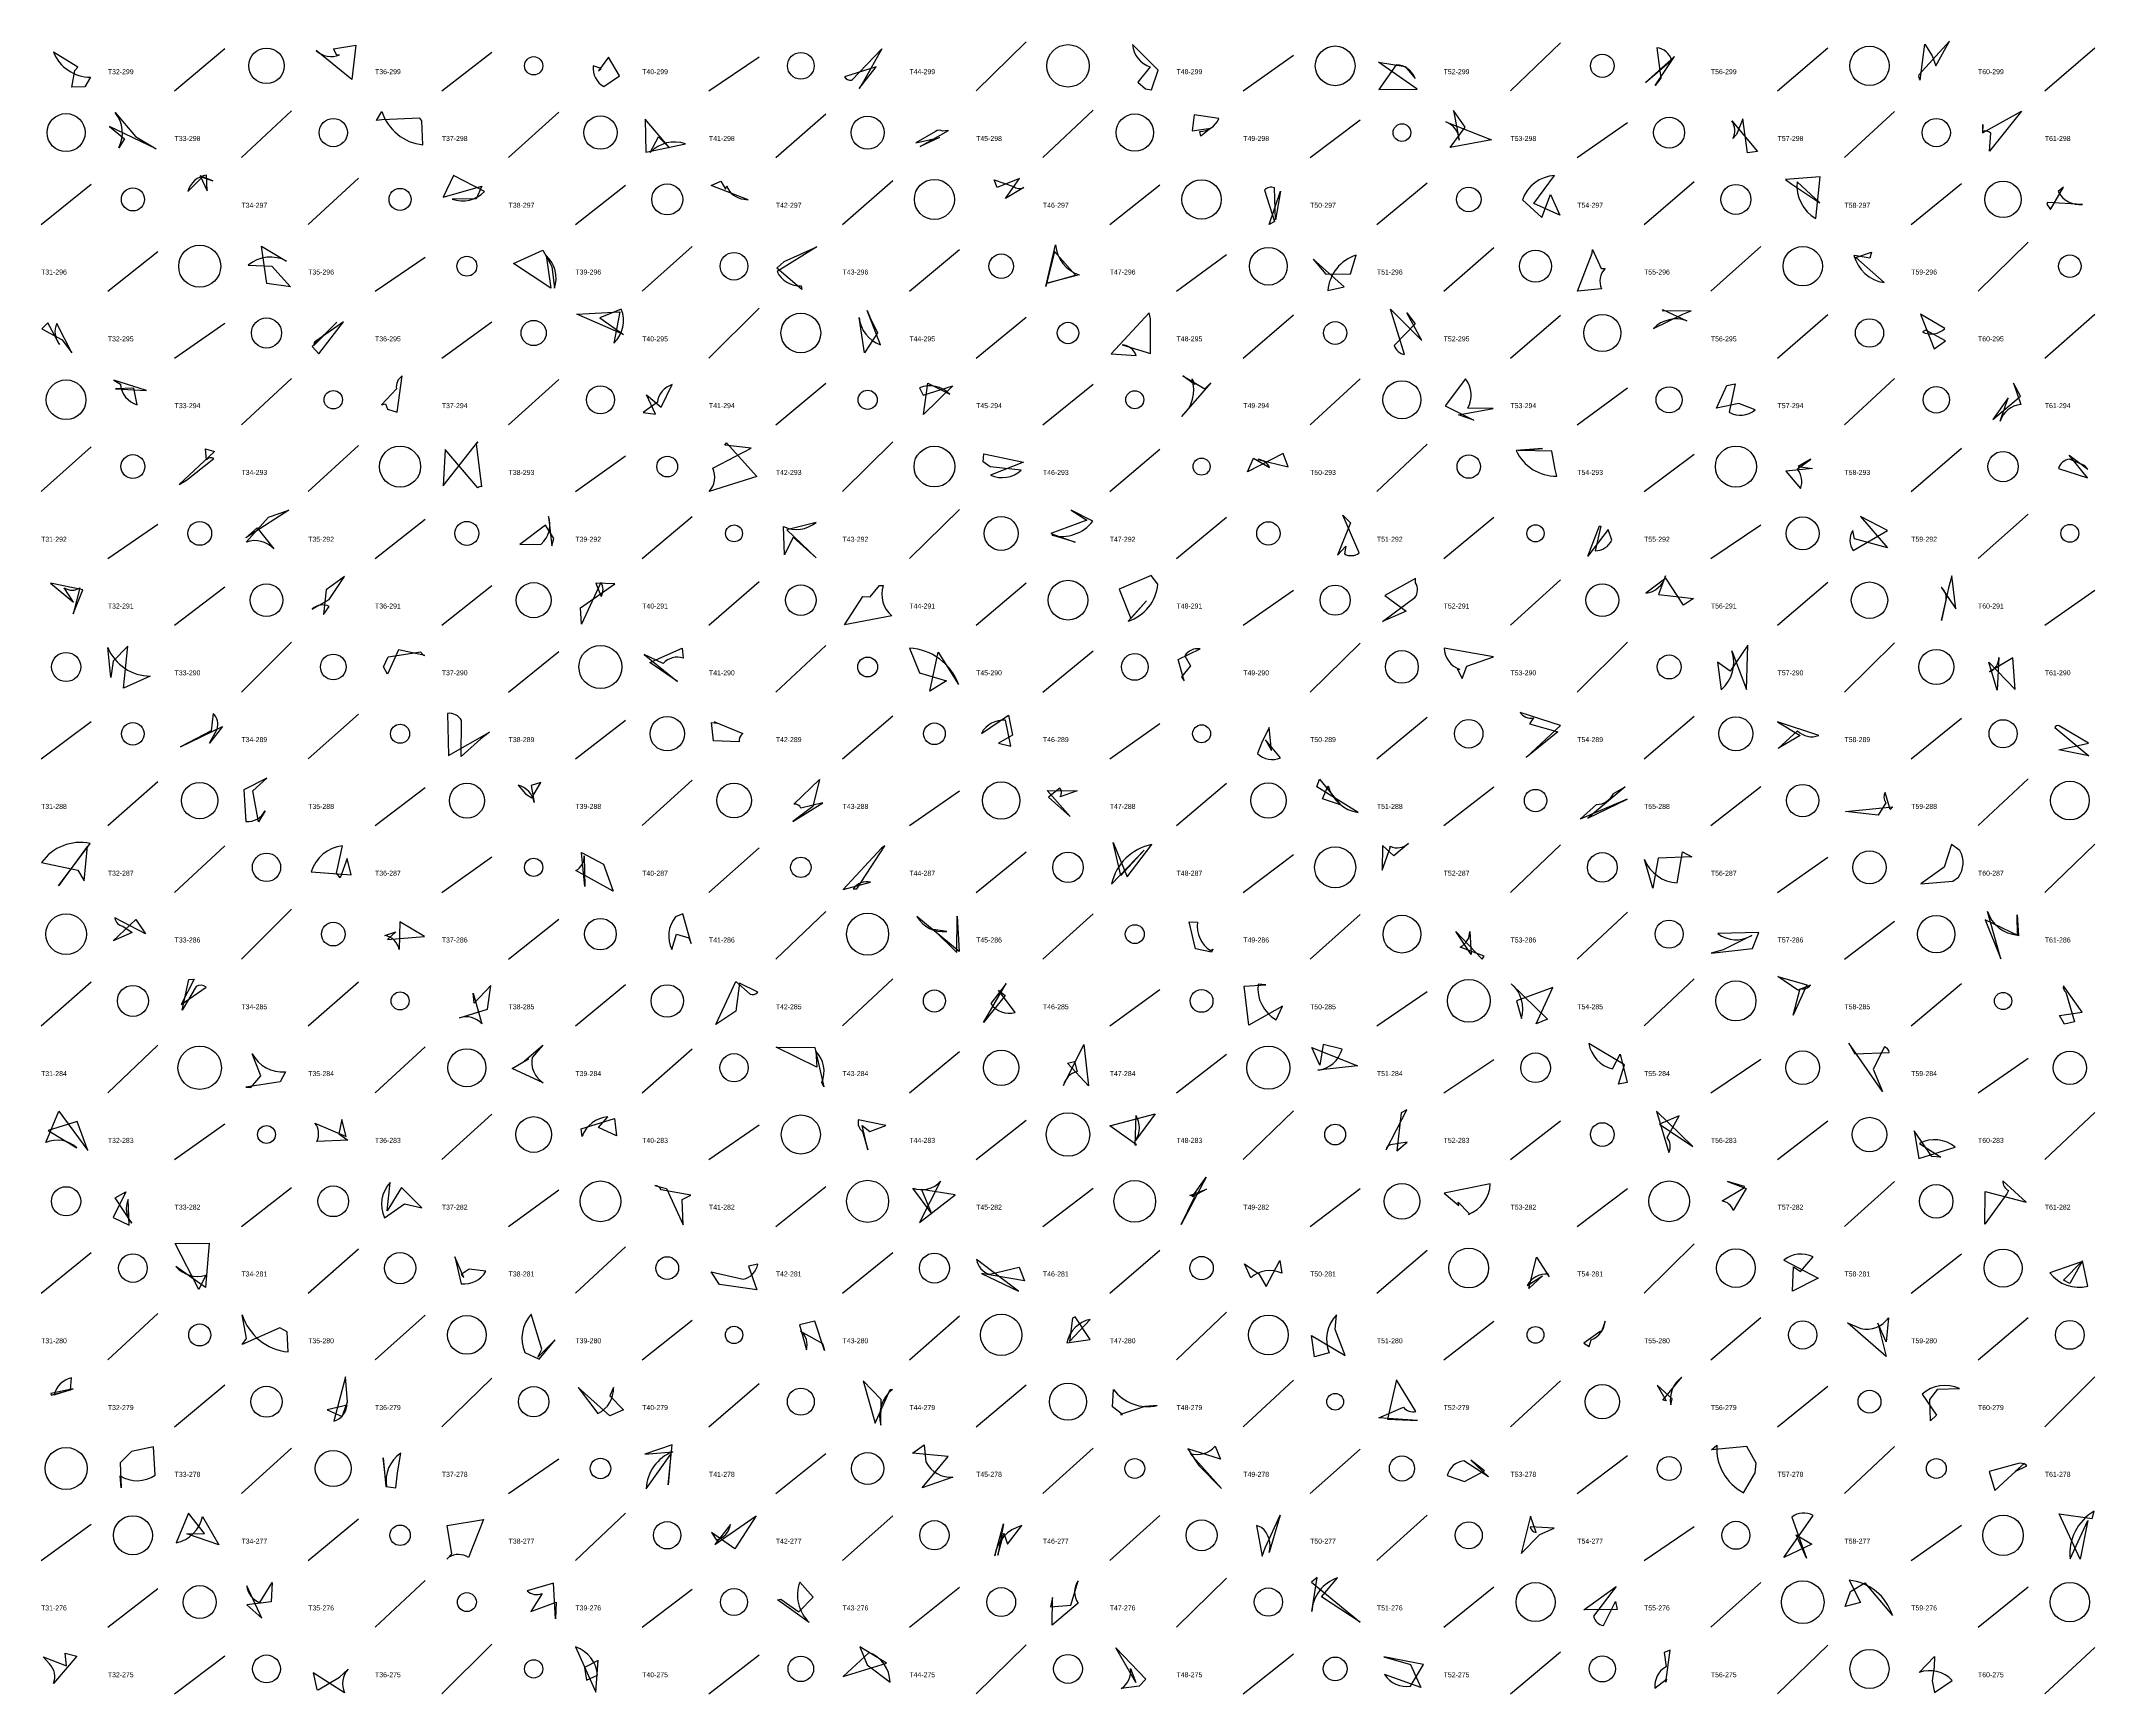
# Model space of a CAD drawing. Header units: millimetres. Extents: x -1 to 9990, y 0 to 15990.
# Drawn here: x 1240 to 2470, y 11000 to 11990 of the extents above; entities that cross this region are included whole.
import ezdxf

# ---------------------------------------------------------------- set-up
doc = ezdxf.new("R2010")
doc.units = ezdxf.units.MM
doc.layers.add('TEXT', color=3, linetype='Continuous')
doc.layers.add('WALL', color=1, linetype='Continuous')

msp = doc.modelspace()

# ---------------------------------------------------------------- linework, layer by layer
for points in [[(1260.3, 11972.2), (1262, 11974.1), (1247.4, 11983.1, 0.3), (1269.6, 11968.2), (1266.3, 11962.4), (1258.5, 11962.2)], [(1428.5, 11987.4), (1426.1, 11966.8), (1404.8, 11984.1, 0.3), (1418.8, 11981.5), (1417.2, 11981.4), (1415.2, 11985.2)], [(1729.9, 11961.5), (1740.2, 11974.4), (1721.1, 11968.4, 0.3), (1725.5, 11966.4), (1743.6, 11985.1), (1732.5, 11965.6)], [(1905.1, 11960.6), (1908.9, 11972.3), (1893.6, 11987.7, 0.3), (1904.3, 11974.4), (1896.9, 11965.2), (1901.5, 11961.3)], [(2218.3, 11980.5), (2200.8, 11965.1), (2216.5, 11978.3, 0.3), (2207.6, 11985.8), (2210.1, 11967.7), (2206.6, 11963.3)], [(2374.7, 11975), (2382.9, 11989.8), (2364.5, 11969.7, 0.3), (2365.4, 11966.5), (2368.1, 11987.9), (2372.6, 11980.9)], [(1573.9, 11972), (1575.5, 11973.3), (1570.7, 11974.9, 0.3), (1577, 11962.6), (1586.4, 11969.1), (1579.9, 11980.1)], [(2041, 11977.1), (2056.9, 11974.6), (2063, 11967.4, 0.3), (2051.6, 11975.6), (2041.2, 11960.8), (2064.1, 11961.1)], [(1280.9, 11938.6), (1289.9, 11931.3), (1286.5, 11925.9, 0.3), (1284.4, 11947), (1296.5, 11932.6), (1309, 11925.2)], [(1444.1, 11942.6), (1440.8, 11942.3), (1444.1, 11947.7, 0.3), (1468.7, 11927.7), (1468, 11942.1), (1466.8, 11943.7)], [(1940.6, 11937.7), (1934.5, 11932.9), (1933.9, 11935.7, 0.3), (1945.3, 11943.4), (1930.5, 11945.7), (1929.3, 11936)], [(2092.8, 11938.2), (2085.9, 11948.2), (2089.3, 11930.4, 0.3), (2081.3, 11941.5), (2108.6, 11930.6), (2083.8, 11926.1)], [(2259.1, 11943.3), (2255.3, 11933.9), (2253.1, 11931.5, 0.3), (2252.5, 11942), (2268, 11923.6), (2262, 11922.8)], [(2426.1, 11947.8), (2406.9, 11923.9), (2407.6, 11934.6, 0.3), (2402.8, 11935.7), (2402.9, 11939.8), (2402.7, 11934.8)], [(1601.7, 11943.1), (1602.2, 11923.3), (1625.9, 11928.2, 0.3), (1604.8, 11923.1), (1609.8, 11932.5), (1616.4, 11925.9)], [(1766.4, 11926.6), (1783.5, 11936.2), (1779.9, 11935.8, 0.3), (1775.7, 11935.7), (1763.9, 11928.9), (1778, 11932)], [(1335.2, 11909.2), (1339.4, 11900.2), (1339, 11909.5, 0.3), (1327.9, 11899.7), (1336.4, 11908.4), (1342.8, 11906.1)], [(1504, 11903), (1500.5, 11895.3), (1486.1, 11895.2, 0.3), (1505.6, 11899.8), (1487, 11909.4), (1480.9, 11896.3)], [(1812.6, 11902.1), (1810.7, 11906.8), (1822.4, 11902.8, 0.3), (1828.6, 11902.1), (1817.6, 11895.6), (1825.9, 11907.5)], [(2149.5, 11885.6), (2134, 11892.6), (2146.4, 11909.3, 0.3), (2127.1, 11894.8), (2138.7, 11884.1), (2144, 11897.9)], [(2288.4, 11904.1), (2305.2, 11893), (2291.7, 11905.6, 0.3), (2302.9, 11883.5), (2305.5, 11908.6), (2284.7, 11906.9)], [(1647.1, 11906), (1649.8, 11901.1), (1650.6, 11903.1, 0.3), (1661.1, 11895.2), (1663.5, 11894.8), (1641.3, 11903.4)], [(1982.2, 11900), (1979.3, 11882.7), (1978.7, 11901.9, 0.3), (1972.6, 11900.5), (1978.7, 11881.7), (1975.5, 11880)], [(2443.4, 11889), (2451.2, 11902.3), (2447.9, 11899.7, 0.3), (2462.6, 11892), (2441.6, 11893.2), (2441.2, 11892.1)], [(1375.2, 11844.7), (1372.1, 11867.1), (1387, 11858.1, 0.3), (1364, 11855.7), (1378.2, 11855.1), (1389.4, 11842.7)], [(1540.5, 11864.6), (1545.9, 11854.9), (1547.4, 11841.8, 0.3), (1542.4, 11861.5), (1545.2, 11841.8), (1522.9, 11856.6)], [(1685.1, 11857.8), (1704.6, 11866.7), (1680.8, 11851.9, 0.3), (1695.2, 11843.2), (1695.5, 11841), (1680.6, 11853.8)], [(1847, 11863.8), (1841.7, 11842.8), (1847.6, 11867.7, 0.3), (1861.6, 11849.8), (1842.6, 11844.8), (1859.5, 11849.6)], [(2009.5, 11850.3), (2024.2, 11850.4), (2027.6, 11861.7, 0.3), (2010.6, 11840.4), (2020.4, 11842.7), (2001.9, 11859.2)], [(2169.1, 11865), (2174.3, 11853.6), (2176.7, 11853.7, 0.3), (2174.5, 11841.4), (2160.1, 11840.1), (2169, 11862.8)], [(2335.2, 11859.9), (2327.2, 11861.3), (2325.7, 11861.5, 0.3), (2343.7, 11845.2), (2326.8, 11860.2), (2336.2, 11863.4)], [(1252.7, 11810.9), (1258.5, 11803.1), (1249.5, 11820.7, 0.3), (1251.1, 11808.2), (1244.1, 11821), (1240.4, 11817.5)], [(1406.4, 11802.5), (1421.2, 11821.7), (1404.5, 11810.2, 0.3), (1403.3, 11807.5), (1417.2, 11821.5), (1402.3, 11806.9)], [(1560.8, 11826.2), (1586.6, 11827.6), (1583.1, 11808.9, 0.3), (1587.5, 11829.3), (1574.6, 11824.1), (1588.7, 11814.1)], [(1740.9, 11815), (1733.2, 11803.1), (1730, 11824.3, 0.3), (1742.7, 11808), (1734.7, 11828.4), (1736.6, 11824.1)], [(1903.7, 11827.1), (1880.8, 11802.6), (1895.8, 11801.6, 0.3), (1887.4, 11807.9), (1904.4, 11802.8), (1904.4, 11823.4)], [(2057.9, 11827.1), (2062.9, 11820.4), (2050.4, 11807.5, 0.3), (2056.6, 11802.2), (2048.2, 11829.2), (2066.9, 11810.5)], [(2211.6, 11828.1), (2211, 11829), (2225.7, 11822.3, 0.3), (2205.6, 11817.6), (2223.2, 11826.2), (2228.2, 11828.3)], [(2380.6, 11810.4), (2368.7, 11816.6), (2366.7, 11815.6, 0.3), (2380.1, 11817.6), (2365.5, 11826.2), (2373.7, 11805.6)], [(1303.1, 11780.6), (1283.5, 11786.8), (1287.5, 11784.3, 0.3), (1297.5, 11771.9), (1295.5, 11782), (1284.5, 11781.6)], [(1447.4, 11769.3), (1453.3, 11767.6), (1456.3, 11789.3, 0.3), (1452.8, 11781.6), (1443.8, 11771.9), (1446.3, 11772.5)], [(1602.6, 11777.9), (1611.3, 11770.5), (1618, 11784.1, 0.3), (1609.1, 11773.5), (1600.5, 11767.3), (1607.9, 11766.4)], [(1768.5, 11766.2), (1771.1, 11784.9), (1784.3, 11778.4, 0.3), (1766, 11782.1), (1768.2, 11777.8), (1786, 11783.4)], [(1936.9, 11781.5), (1940.5, 11785.1), (1923, 11764.9, 0.3), (1929.3, 11787.6), (1930.7, 11784.1), (1923.7, 11789.3)], [(2088.8, 11766), (2109.7, 11769.8), (2094.4, 11770, 0.3), (2093.1, 11787.5), (2080.8, 11771.4), (2098.1, 11762.8)], [(2249.6, 11783.5), (2254.5, 11784.6), (2251, 11767.5, 0.3), (2266.6, 11768.9), (2256.8, 11772.8), (2243.4, 11769.9)], [(2425.5, 11777.1), (2421.3, 11785), (2425.6, 11772.1, 0.3), (2413.2, 11762.2), (2418.1, 11776.2), (2408.9, 11763.2)], [(1501.5, 11749.9), (1500.5, 11748.7), (1503.8, 11722.9, 0.3), (1501.5, 11722.2), (1481.9, 11745.2), (1480.9, 11723.4)], [(1650.4, 11749.2), (1668.7, 11729), (1640.2, 11720.1, 0.3), (1642.2, 11734), (1665.3, 11746), (1649.5, 11747.9)], [(1322.7, 11724.3), (1327.1, 11726.9), (1343.4, 11739.9, 0.3), (1339, 11739.1), (1338.5, 11745.6), (1343.9, 11744)], [(1804.5, 11742.6), (1828.4, 11737.6), (1808.6, 11729.9, 0.3), (1827, 11732.8), (1808.4, 11734.8), (1804.1, 11737.9)], [(1962.4, 11731.8), (1966, 11740), (1975.7, 11734.4, 0.3), (1968.7, 11739.3), (1986.9, 11734.9), (1983.8, 11742.9)], [(2124.6, 11744.6), (2139.2, 11745.9), (2123.4, 11744.7, 0.3), (2147.7, 11729.3), (2146.8, 11733.3), (2144.8, 11744.2)], [(2300.8, 11733.9), (2284.9, 11732.3), (2293.6, 11721.8, 0.3), (2291.6, 11733.4), (2299.9, 11739.5), (2292.2, 11735.1)], [(2465.7, 11733.5), (2463.8, 11735.7), (2454.7, 11739.5, 0.3), (2448.2, 11733.9), (2465.6, 11728.2), (2454.6, 11741.9)], [(1362.7, 11692.3), (1369.5, 11698.4), (1379.3, 11685.7, 0.3), (1362.9, 11689.8), (1376.1, 11704.7), (1388.3, 11708.9)], [(1542.1, 11700), (1526.7, 11688.3), (1539.5, 11688.6, 0.3), (1543.9, 11705.2), (1545.9, 11687.6), (1547, 11692)], [(1690.4, 11692.8), (1685.2, 11682.2), (1684.7, 11699.2, 0.3), (1704.1, 11701.6), (1686.6, 11697.2), (1704.1, 11680.3)], [(1844.7, 11695), (1859.2, 11689.7), (1845.5, 11693.9, 0.3), (1869.8, 11702.3), (1856.9, 11709), (1866.2, 11703)], [(2016.4, 11681.9), (2021.4, 11687.3), (2020.5, 11682.7, 0.3), (2029.4, 11683.3), (2019.5, 11706), (2024.2, 11701.4)], [(2173.4, 11699.5), (2174.2, 11699.3), (2170.7, 11684.6, 0.3), (2180.6, 11690.9), (2178.4, 11697.3), (2166.4, 11681.3)], [(2345.8, 11686.3), (2326.1, 11691.7), (2325, 11696.7, 0.3), (2325.2, 11684.7), (2345.7, 11696.8), (2329.7, 11705.2)], [(1245.7, 11665.1), (1259.5, 11653.8), (1253.9, 11662.4, 0.3), (1263.2, 11662.4), (1259.2, 11646.9), (1265, 11661.1)], [(1410.7, 11661.1), (1409.1, 11646.4), (1412.6, 11651.3, 0.3), (1402.4, 11649.7), (1412.5, 11655.4), (1421.8, 11669.2)], [(1583.6, 11664.7), (1572.2, 11665.2), (1575.4, 11657.2, 0.3), (1575.2, 11665.6), (1563.6, 11640.7), (1563, 11650.4)], [(1736.5, 11657.1), (1742.2, 11663.8), (1744.4, 11663.7, 0.3), (1749.4, 11645.6), (1721.1, 11640.2), (1732.1, 11657.2)], [(1892.6, 11644.1), (1902, 11654.7), (1891, 11642.4, 0.3), (1908.8, 11664.5), (1904.8, 11669.8), (1885.7, 11661.6)], [(2057.6, 11648.4), (2043.4, 11642.2), (2062.8, 11656.6, 0.3), (2063.2, 11665.4), (2063.2, 11668), (2044.8, 11657.8)], [(2223.6, 11652), (2213.1, 11668.2), (2201, 11659.1, 0.3), (2212.9, 11669.5), (2208.7, 11658.3), (2229.5, 11656)], [(2382.3, 11662.4), (2378.1, 11642.8), (2380.7, 11654.3, 0.3), (2378, 11662.7), (2386.8, 11649.9), (2384.4, 11669.6)], [(1283.1, 11618.5), (1281.8, 11608.6), (1280, 11626.6, 0.3), (1305.4, 11609.5), (1289.4, 11602.3), (1291.9, 11627.5)], [(1445.1, 11615), (1447.9, 11621), (1467.5, 11624.1, 0.3), (1469.9, 11621.9), (1454, 11625.2), (1447.5, 11610.6)], [(1604.5, 11617.6), (1624, 11626.3), (1624.5, 11620.3, 0.3), (1612.6, 11617.1), (1601.2, 11622.5), (1621.1, 11606.3)], [(1772.2, 11600.6), (1777.2, 11623.8), (1789.5, 11604.5, 0.3), (1760.1, 11626.3), (1766, 11611.5), (1782.3, 11606.7)], [(1924.5, 11606.6), (1921, 11619.4), (1934.1, 11625.8, 0.3), (1925, 11621.7), (1928.4, 11615.6), (1923, 11609)], [(2093.8, 11615.4), (2109.9, 11621.1), (2080.3, 11626.3, 0.3), (2089.6, 11613.5), (2088, 11613.8), (2091, 11608)], [(2251.6, 11612.5), (2244, 11617.8), (2246.2, 11601.3, 0.3), (2252.6, 11624.7), (2261.4, 11601.6), (2262.2, 11628)], [(2422.2, 11601.6), (2420.8, 11620.5), (2406.9, 11612.1, 0.3), (2412.5, 11620.6), (2411.5, 11601.2), (2406.4, 11617.8)], [(1348.6, 11579.4), (1340.8, 11569.3), (1345.4, 11577.7, 0.3), (1343, 11587.2), (1341.9, 11576.7), (1323.4, 11567.1)], [(1503.4, 11572), (1491.5, 11561.4), (1491.8, 11582.9, 0.3), (1483.4, 11587.2), (1483.9, 11562), (1508.5, 11576)], [(2129.3, 11560.7), (2149.9, 11580), (2125.7, 11587.8, 0.3), (2133.8, 11584.5), (2131.4, 11580.9), (2148.4, 11576.2)], [(1644.8, 11581.3), (1643.3, 11582.1), (1660.3, 11575.1, 0.3), (1658.1, 11570.1), (1642.7, 11570.8), (1641.5, 11581.8)], [(1813.4, 11569.4), (1820.7, 11567.6), (1817.6, 11583.1, 0.3), (1803.1, 11575.2), (1819.4, 11586.1), (1821.8, 11574.2)], [(1975.5, 11578.7), (1970.8, 11569.4), (1968.4, 11563.1, 0.3), (1982.3, 11560.6), (1973.3, 11571.3), (1976.8, 11565)], [(2281.9, 11567.2), (2280.3, 11566.1), (2291.9, 11576.8, 0.3), (2304.6, 11574), (2280, 11582.1), (2293.4, 11574)], [(2466.1, 11569.4), (2460.8, 11572.6), (2448.5, 11579.8, 0.3), (2445.9, 11578.8), (2466.3, 11561.8), (2448.4, 11565.4)], [(1375.2, 11548.4), (1361.5, 11541.5), (1362.6, 11522.4, 0.3), (1374.2, 11528.9), (1370.3, 11522.3), (1366.8, 11540.8)], [(1539.2, 11545.9), (1533.5, 11544), (1535.3, 11533.8, 0.3), (1525.7, 11544.2), (1530.2, 11539), (1534, 11536.6)], [(1690.2, 11522.4), (1708.2, 11533.6), (1695.1, 11530.5, 0.3), (1690.9, 11532.9), (1706.1, 11547.6), (1702.2, 11531.5)], [(1842.6, 11541), (1860.4, 11540.8), (1850.3, 11537.2, 0.3), (1850.2, 11542.5), (1843.4, 11537), (1856.2, 11525.4)], [(2018.2, 11532.4), (2007.5, 11536), (2010.8, 11543.8, 0.3), (2028.8, 11527.9), (2004.1, 11543.2), (2005.7, 11547.8)], [(2189.8, 11535.9), (2161.7, 11523.9), (2171.5, 11532.7, 0.3), (2181.6, 11539.2), (2188.7, 11543.3), (2166.4, 11524.4)], [(2349, 11531.2), (2347.4, 11529.7), (2344.3, 11539.9, 0.3), (2344.7, 11533.7), (2340.1, 11526.3), (2320.7, 11528.5)], [(1267.8, 11507.7), (1250.4, 11483.9), (1269.4, 11509.3, 0.3), (1240.3, 11497.9), (1262, 11493.3), (1265.9, 11486.9)], [(1419.1, 11488.7), (1417, 11491.6), (1420.6, 11507.9, 0.3), (1401.7, 11492.3), (1425.7, 11490.6), (1423.4, 11500.2)], [(1576.9, 11497), (1582.7, 11480.7), (1560.3, 11493.1, 0.3), (1565.2, 11501.8), (1565.6, 11483.6), (1563.6, 11503.9)], [(1743.4, 11506.4), (1720.4, 11481.7), (1736.8, 11486.1, 0.3), (1726.4, 11482.2), (1728.5, 11482.2), (1745.4, 11507.8)], [(1882, 11509.8), (1890.5, 11489.3), (1905.3, 11508.6, 0.3), (1881.1, 11485), (1900.7, 11505.2), (1886.6, 11490.1)], [(2043.1, 11493.4), (2048, 11506.7), (2048, 11507.6, 0.3), (2058.9, 11509.3), (2050.2, 11501.8), (2043.4, 11508)], [(2208.5, 11500.4), (2205.2, 11482.5), (2200.3, 11499.7, 0.3), (2219.8, 11485.8), (2223.1, 11504.3), (2228.6, 11501.3)], [(2365.7, 11485.2), (2385, 11486.7), (2388.2, 11489.1, 0.3), (2389.1, 11505), (2384.2, 11508.7), (2379.7, 11495.2)], [(1296.7, 11463.8), (1302.6, 11455.1), (1284.1, 11464.7, 0.3), (1289, 11459.7), (1294.6, 11456), (1283.2, 11451)], [(1629.4, 11449.4), (1624.4, 11467.1), (1620, 11465.4, 0.3), (1617.8, 11445.8), (1620.5, 11454.9), (1628, 11452.8)], [(1788.6, 11465.8), (1789.8, 11444.7), (1764.5, 11465.6, 0.3), (1782.4, 11456.6), (1774.4, 11457.8), (1788.4, 11444.1)], [(2404.2, 11463.6), (2413.7, 11440.2), (2405.6, 11468.6, 0.3), (2423.6, 11454.4), (2423.5, 11466.6), (2424.2, 11454)], [(1469.6, 11453.6), (1454.9, 11462.3), (1454.5, 11445.9, 0.3), (1445.8, 11454.2), (1452.4, 11456.3), (1447.5, 11451.8)], [(1931.3, 11446.3), (1927.5, 11462.4), (1932.6, 11462.2, 0.3), (1940.3, 11445.2), (1941.7, 11446.1), (1941, 11444.3)], [(2103.1, 11440), (2104.3, 11441.8), (2089.9, 11447.3, 0.3), (2095.6, 11456.6), (2096.5, 11442.8), (2087.3, 11456.6)], [(2265, 11446.5), (2268.7, 11455.9), (2244.1, 11455.3, 0.3), (2264.5, 11454.1), (2247.3, 11445.6), (2240.1, 11443.7)], [(1331.6, 11428), (1323.9, 11412.9), (1338.8, 11423.3, 0.3), (1332.8, 11423.7), (1324.5, 11409.5), (1328.4, 11427.8)], [(2297.5, 11424.7), (2289.2, 11406.4), (2293.5, 11422.4, 0.3), (2299.6, 11424.5), (2292.1, 11421.5), (2280.1, 11429.7)], [(1499.4, 11413.7), (1498.7, 11419.7), (1503.9, 11401.3, 0.3), (1490.5, 11404.8), (1507.4, 11410.1), (1509.4, 11424.2)], [(1644.1, 11400.8), (1656.1, 11426.6), (1664.7, 11419, 0.3), (1669.2, 11420.2), (1658.3, 11425.6), (1656.1, 11408.8)], [(1804.3, 11402), (1817.9, 11425.4), (1808.7, 11413.4, 0.3), (1823.3, 11408), (1813.3, 11421.4), (1817.4, 11418.3)], [(1960.6, 11423.9), (1973.5, 11424.6), (1968.8, 11425.1, 0.3), (1979.6, 11403.7), (1983.4, 11411.8), (1963.2, 11400.5)], [(2145.3, 11423.1), (2123.6, 11415), (2126.5, 11404.4, 0.3), (2120.5, 11425.3), (2142.1, 11404), (2135.4, 11401.2)], [(2448.7, 11406.2), (2462.3, 11408.3), (2451.1, 11424, 0.3), (2452.6, 11420.3), (2457.8, 11402.4), (2451.8, 11401.1)], [(1365.7, 11363.1), (1371.6, 11370.2), (1366.5, 11383.4, 0.3), (1386.3, 11372.5), (1383.2, 11366.6), (1362.6, 11363.4)], [(1529.5, 11379.2), (1540.4, 11388.6), (1534.1, 11381.2, 0.3), (1540.6, 11365.9), (1522.1, 11374.5), (1531.9, 11380.4)], [(1703.4, 11387.1), (1708.7, 11363.6), (1707.6, 11366.1, 0.3), (1703.9, 11384.9), (1704.6, 11375.3), (1680.3, 11387.3)], [(1854.8, 11377.7), (1858.8, 11378.7), (1860.4, 11372.6, 0.3), (1852.4, 11364.4), (1864.5, 11388.9), (1867.2, 11364.2)], [(2001.1, 11387.1), (2028.3, 11376.2), (2004.6, 11373.5, 0.3), (2019.1, 11386.1), (2007.9, 11389), (2005.8, 11376.6)], [(2184.6, 11365.1), (2188.3, 11376.8), (2166.9, 11389.5, 0.3), (2181.1, 11374.3), (2185.7, 11383.1), (2189.9, 11366.2)], [(2322.6, 11389.8), (2326.3, 11383.3), (2346.8, 11384.1, 0.3), (2343.9, 11387.5), (2337.1, 11374.1), (2342.7, 11360.8)], [(1261.7, 11342.8), (1244.2, 11337.5), (1261.4, 11327, 0.3), (1242.9, 11330.2), (1250.6, 11348.9), (1268.1, 11325.4)], [(1418.3, 11335.4), (1423.8, 11331.6), (1405.1, 11330.9, 0.3), (1404, 11341.9), (1422.8, 11333.9), (1420.2, 11344)], [(1584.6, 11334.2), (1573.8, 11339.3), (1579.4, 11345.5, 0.3), (1564, 11333.8), (1563.5, 11338.4), (1583.5, 11344.6)], [(1736.4, 11336.9), (1746, 11340.5), (1729.4, 11343.7, 0.3), (1732, 11336.8), (1735.1, 11325.9), (1731.8, 11340.4)], [(1880, 11340.3), (1907.3, 11347.4), (1895.4, 11331.5, 0.3), (1895.6, 11346.4), (1895.1, 11328.8), (1896, 11328.8)], [(2051.9, 11325.3), (2058.1, 11330.5), (2048.1, 11328.9, 0.3), (2045.5, 11325.9), (2057.9, 11349.7), (2054.6, 11347.9)], [(2229.1, 11327.9), (2207.5, 11349), (2214.8, 11324.2, 0.3), (2213.8, 11333.2), (2221.1, 11346.1), (2209.2, 11341.3)], [(2361.8, 11337.2), (2364.6, 11320.6), (2386.4, 11327.4, 0.3), (2364.9, 11329.7), (2377.7, 11321.4), (2372.3, 11321.9)], [(1455.9, 11303.3), (1447.2, 11289.4), (1449, 11306.3, 0.3), (1445.6, 11285.1), (1457.6, 11293.4), (1468.1, 11291)], [(1623.9, 11296), (1629.2, 11298.6), (1611.4, 11301.9, 0.3), (1607.6, 11304.5), (1614.6, 11302.7), (1624.5, 11281)], [(1767.3, 11302.1), (1773.1, 11288.2), (1762.1, 11302.9, 0.3), (1778.7, 11307), (1766, 11282.3), (1787.5, 11298.8)], [(1937.8, 11309.4), (1922.7, 11281.2), (1930.8, 11297.5, 0.3), (1928, 11298.4), (1937.9, 11302.2), (1929.3, 11297.7)], [(2088.7, 11294.5), (2095, 11288), (2094.8, 11287.2, 0.3), (2107.9, 11305.5), (2080.3, 11299.9), (2089, 11292.4)], [(2250, 11306.9), (2261.1, 11302.6), (2253.3, 11289.6, 0.3), (2246.7, 11295.2), (2260.1, 11303.2), (2260.2, 11303.9)], [(2404.2, 11300.9), (2428.9, 11294.4), (2414.8, 11307.3, 0.3), (2418.3, 11301.4), (2417.3, 11299.5), (2404, 11281.4)], [(1283.1, 11285.4), (1292.8, 11280.8), (1292.2, 11296.1, 0.3), (1294.4, 11281.9), (1284.4, 11297.1), (1290.8, 11300.7)], [(1340.6, 11269.9), (1338.4, 11243.4), (1320.8, 11256, 0.3), (1338.6, 11250.7), (1334.4, 11242.1), (1320.3, 11269.7)], [(1493.2, 11249.4), (1487.7, 11261.7), (1491.6, 11245.6, 0.3), (1506.3, 11253.1), (1496.3, 11254.4), (1491.5, 11251.2)], [(1646.2, 11245.2), (1641.4, 11252.8), (1660.5, 11248.4, 0.3), (1669.2, 11257.3), (1663.7, 11256.1), (1668.6, 11241.9)], [(1803.1, 11251.8), (1825.4, 11241.2), (1800.3, 11260.2, 0.3), (1808.1, 11251.3), (1825.7, 11255.6), (1829, 11247.4)], [(1973.7, 11244), (1981.8, 11259.6), (1983, 11251.9, 0.3), (1964.5, 11249.2), (1960.7, 11257.5), (1969.2, 11251.5)], [(2135.6, 11261.6), (2143.1, 11249.7), (2142.5, 11251.4, 0.3), (2129.9, 11244.5), (2139.1, 11250.3), (2130.9, 11242.8)], [(2289.5, 11255.8), (2293.7, 11253), (2301.2, 11261.7, 0.3), (2283.7, 11259.7), (2304.3, 11249), (2288.9, 11241.2)], [(2451.1, 11247.8), (2462, 11258.8), (2443, 11252.2, 0.3), (2465.7, 11244.1), (2462.5, 11259.3), (2454.9, 11245.7)], [(1360.4, 11209.2), (1363, 11212.9), (1360.4, 11227.1, 0.3), (1387.9, 11204.8), (1387.4, 11216.8), (1383, 11219.2)], [(1537.4, 11201.7), (1539.9, 11206.4), (1533.6, 11227.5, 0.3), (1529.8, 11204.4), (1538.3, 11200.4), (1547.9, 11212.1)], [(1703.3, 11223.2), (1694.2, 11221.1), (1698.3, 11206, 0.3), (1694.9, 11217.3), (1707.9, 11209.9), (1709.1, 11205.7)], [(1857.7, 11225.1), (1855.9, 11211), (1868.3, 11224.3, 0.3), (1854.4, 11210.3), (1868.3, 11212.2), (1859.2, 11225.9)], [(2020.9, 11202.7), (2014.9, 11218.3), (2015.7, 11227.1, 0.3), (2011.5, 11204.2), (2002.6, 11201.9), (2000.9, 11214.6)], [(2163.9, 11210.1), (2167.2, 11208), (2168.3, 11212, 0.3), (2176.6, 11223.2), (2174.5, 11217), (2173.8, 11217.1)], [(2344.9, 11202), (2321.9, 11222.3), (2329.8, 11218.8, 0.3), (2346.4, 11225.2), (2344.9, 11210.9), (2340, 11222)], [(1246, 11178.9), (1257.6, 11182.1), (1258.2, 11189.2, 0.3), (1247.8, 11179.1), (1259.2, 11182.8), (1245.8, 11180)], [(1423.5, 11175), (1422.4, 11189.9), (1415.4, 11163.3, 0.3), (1423.3, 11172.9), (1411.3, 11170.1), (1420.4, 11166.2)], [(1580.7, 11166.5), (1561.7, 11183.6), (1573.5, 11168, 0.3), (1582.8, 11183.5), (1580.6, 11178.6), (1588.7, 11170.1)], [(1739.6, 11162.1), (1748.5, 11182.4), (1749.8, 11182.4, 0.3), (1742.9, 11160.9), (1743.2, 11176.3), (1732.4, 11187.5)], [(1887.6, 11167.4), (1881.6, 11172), (1882.3, 11182.4, 0.3), (1908.4, 11172.7), (1901, 11172.2), (1886.5, 11167.3)], [(2064.4, 11163.8), (2041.2, 11165.4), (2055.9, 11171.8, 0.3), (2063.3, 11169.2), (2051.7, 11188.1), (2046.3, 11164.5)], [(2213.3, 11175.5), (2211.2, 11176), (2222.7, 11189.7, 0.3), (2216, 11173.1), (2216.9, 11176.7), (2207.8, 11185)], [(2371.1, 11176.3), (2375.9, 11182.5), (2388.9, 11182.9, 0.3), (2366.5, 11179.5), (2375.1, 11167), (2371.6, 11163.6)], [(1287.4, 11138.3), (1287.9, 11123.4), (1287.4, 11130.6, 0.3), (1308.3, 11131), (1307.4, 11148), (1294.1, 11145.1)], [(1452.4, 11123.5), (1453.5, 11132.4), (1455.4, 11144.2, 0.3), (1446.9, 11123.9), (1444.9, 11141.3), (1446.4, 11124.3)], [(1617.9, 11149.1), (1601.6, 11143.6), (1618.3, 11145, 0.3), (1602.4, 11122.9), (1617.2, 11143.6), (1615.5, 11125.3)], [(1761.9, 11144.2), (1768.8, 11149.1), (1769.9, 11138.9, 0.3), (1786.1, 11129.8), (1767.6, 11123.5), (1783.2, 11142.2)], [(1933.3, 11136.7), (1947, 11123.1), (1928.2, 11144, 0.3), (1943.1, 11148.3), (1946.4, 11140.5), (1926.8, 11146.7)], [(2261.5, 11148.1), (2240.4, 11146.1), (2243.6, 11149, 0.3), (2259.6, 11120.5), (2266.5, 11132.4), (2267.1, 11138.1)], [(2096.3, 11139.9), (2106.9, 11130.1), (2092.1, 11139.6, 0.3), (2082, 11130.8), (2092.5, 11127.3), (2104.4, 11133.6)], [(2427.8, 11138.2), (2422.3, 11133.2), (2429.3, 11136.6, 0.3), (2423.4, 11137.7), (2406.6, 11133.1), (2410, 11121.8)], [(1337.8, 11096), (1328.2, 11108.2), (1320.9, 11090.4, 0.3), (1336.6, 11106.3), (1346.5, 11089.3), (1327.3, 11095.8)], [(1973, 11087.5), (1982.1, 11107.1), (1975.5, 11084.6, 0.3), (1970.9, 11099.7), (1967.8, 11100.8), (1971.3, 11082.4)], [(2300.4, 11089.7), (2283.6, 11081.6), (2301.2, 11106.9, 0.3), (2288.5, 11105.9), (2297.2, 11081.3), (2291.1, 11095.3)], [(2448.5, 11107.9), (2468.4, 11105), (2469.6, 11109.4, 0.3), (2455.2, 11080.8), (2465.8, 11103.8), (2461.2, 11080.7)], [(1483.1, 11100.9), (1504.9, 11104.4), (1495.9, 11081.7, 0.3), (1484.2, 11081.8), (1483, 11080.6), (1486, 11083.8)], [(1655.4, 11086.8), (1641.5, 11096.6), (1644.5, 11092.1, 0.3), (1652.9, 11101.5), (1643.4, 11089.4), (1668.3, 11106.6)], [(1816.5, 11096.3), (1818.7, 11089.7), (1827.4, 11100.8, 0.3), (1811.1, 11082.7), (1816.4, 11101.8), (1813, 11083)], [(2137.5, 11095.5), (2146.1, 11099.3), (2131.8, 11100.1, 0.3), (2135.3, 11096.7), (2132, 11106.4), (2126.4, 11084)], [(1363.2, 11053.3), (1372.2, 11045.4), (1363.2, 11064.7, 0.3), (1371.1, 11054.8), (1378.4, 11066.7), (1377.8, 11055.2)], [(1548.1, 11044.9), (1546.8, 11066.4), (1531.1, 11061.7, 0.3), (1540.1, 11060.2), (1533.3, 11049.3), (1548.5, 11054.9)], [(1693.8, 11049.2), (1702.4, 11058), (1694.4, 11067, 0.3), (1700, 11042.8), (1681, 11056.4), (1683, 11056.7)], [(1844.6, 11052.2), (1856.6, 11053.2), (1861, 11067.8, 0.3), (1861, 11054.4), (1845.5, 11041.2), (1845.8, 11057.8)], [(2030, 11042.9), (2006.9, 11058.2), (2016.3, 11069.6, 0.3), (2001, 11049.3), (2004.3, 11069.8), (2000.8, 11067)], [(2164, 11050.4), (2183.3, 11064.3), (2169.7, 11046.5, 0.3), (2175.6, 11041), (2182.8, 11055.3), (2183.9, 11050.5)], [(2323.7, 11061.3), (2332.2, 11066.6), (2348.7, 11047, 0.3), (2322.8, 11068.1), (2329.6, 11054.8), (2320.4, 11052.3)], [(1254.4, 11024.5), (1261.4, 11022.7), (1247.4, 11006.2, 0.3), (1245, 11018), (1241.3, 11022.2), (1255.2, 11016.9)], [(1565.5, 11015.9), (1566.6, 11008.3), (1573.3, 11011.2, 0.3), (1560.1, 11028.1), (1572.2, 11001.1), (1573.7, 11020)], [(1730.4, 11028.2), (1734.8, 11017.5), (1748.5, 11007, 0.3), (1735.9, 11024.9), (1720.4, 11010.4), (1746.3, 11018.4)], [(1901.6, 11008.8), (1897.6, 11004.7), (1886.9, 11003.3, 0.3), (1892.5, 11015.3), (1895.6, 11006.9), (1883.6, 11027.6)], [(2060.2, 11017.6), (2066.4, 11003.8), (2044.6, 11011.7, 0.3), (2060.2, 11004.6), (2067.9, 11017.6), (2044.2, 11022.2)], [(2215.6, 11026.3), (2212, 11024.9), (2213.2, 11016.3, 0.3), (2206.5, 11003.4), (2213.5, 11008.9), (2213.1, 11007)], [(2372.6, 11007.9), (2373.9, 11000.9), (2384.6, 11008.1, 0.3), (2364.8, 11012.8), (2374, 11022.4), (2373.8, 11016.3)], [(1406, 11002.4), (1418.7, 11010.1), (1423.9, 11014.9, 0.3), (1421.7, 11000.6), (1402.9, 11012.6), (1405.1, 11002.7)]]:
    msp.add_lwpolyline(points, format="xyb", close=True)
for centre, radius in [((1375, 11975), 10.6), ((1535, 11975), 5.49), ((1695, 11975), 8.04), ((1855, 11975), 12.7), ((2015, 11975), 11.9), ((2175, 11975), 7.02), ((2335, 11975), 11.8), ((1255, 11935), 11.4), ((1415, 11935), 8.46), ((1575, 11935), 10), ((1735, 11935), 9.91), ((1895, 11935), 11.2), ((2215, 11935), 9.27), ((2375, 11935), 8.45), ((2055, 11935), 5.28), ((1775, 11895), 12), ((1935, 11895), 11.8), ((1295, 11895), 6.89), ((1455, 11895), 6.6), ((1615, 11895), 9.27), ((2095, 11895), 7.36), ((2255, 11895), 9), ((2415, 11895), 10.9), ((1335, 11855), 12.6), ((1495, 11855), 5.96), ((1655, 11855), 8.27), ((1815, 11855), 7.32), ((1975, 11855), 11.3), ((2135, 11855), 9.61), ((2295, 11855), 11.8), ((2455, 11855), 6.76), ((1375, 11815), 9.02), ((1535, 11815), 7.54), ((1695, 11815), 11.9), ((1855, 11815), 6.39), ((2015, 11815), 6.89), ((2175, 11815), 11.1), ((2335, 11815), 8.48), ((1255, 11775), 11.9), ((2055, 11775), 11.4), ((1415, 11775), 5.51), ((1575, 11775), 8.38), ((1735, 11775), 5.74), ((1895, 11775), 5.41), ((2215, 11775), 7.82), ((2375, 11775), 7.91), ((1455, 11735), 12.3), ((1775, 11735), 12.2), ((2255, 11735), 12.3), ((1295, 11735), 7.15), ((1615, 11735), 6.23), ((1935, 11735), 5.12), ((2095, 11735), 6.99), ((2415, 11735), 9.05), ((1335, 11695), 7.15), ((1495, 11695), 7.17), ((1655, 11695), 5.06), ((1815, 11695), 10.2), ((1975, 11695), 6.98), ((2135, 11695), 5.13), ((2295, 11695), 9.83), ((2455, 11695), 5.36), ((1375, 11655), 9.82), ((1535, 11655), 10.5), ((1695, 11655), 9.2), ((1855, 11655), 11.9), ((2015, 11655), 9.04), ((2175, 11655), 9.81), ((2335, 11655), 10.9), ((1255, 11615), 8.73), ((1575, 11615), 12.9), ((2055, 11615), 9.8), ((2375, 11615), 10.5), ((1415, 11615), 7.71), ((1735, 11615), 5.96), ((1895, 11615), 8), ((2215, 11615), 7.19), ((1295, 11575), 6.75), ((1455, 11575), 5.72), ((1615, 11575), 10.3), ((1775, 11575), 6.5), ((1935, 11575), 5.36), ((2095, 11575), 8.53), ((2255, 11575), 10.2), ((2415, 11575), 8.43), ((1335, 11535), 10.9), ((1495, 11535), 10.5), ((1655, 11535), 10.4), ((1815, 11535), 11.2), ((1975, 11535), 10.6), ((2135, 11535), 6.69), ((2295, 11535), 9.7), ((2455, 11535), 11.6), ((1375, 11495), 8.47), ((1695, 11495), 6.1), ((1855, 11495), 9.13), ((2015, 11495), 12.3), ((2175, 11495), 8.89), ((2335, 11495), 9.89), ((1535, 11495), 5.45), ((1255, 11455), 12.2), ((1575, 11455), 9.46), ((1735, 11455), 12.6), ((2055, 11455), 11.3), ((2375, 11455), 11.2), ((1415, 11455), 7.09), ((1895, 11455), 5.67), ((2215, 11455), 8.4), ((2095, 11415), 12.8), ((2255, 11415), 12), ((1295, 11415), 9.28), ((1455, 11415), 5.39), ((1615, 11415), 9.72), ((1775, 11415), 6.63), ((1935, 11415), 6.82), ((2415, 11415), 5.15), ((1335, 11375), 13), ((1495, 11375), 11.4), ((1655, 11375), 8.43), ((1815, 11375), 10.6), ((1975, 11375), 12.9), ((2135, 11375), 8.87), ((2295, 11375), 10.1), ((2455, 11375), 9.98), ((1535, 11335), 10.7), ((1695, 11335), 11.7), ((1855, 11335), 13), ((2015, 11335), 6.22), ((2175, 11335), 7.09), ((2335, 11335), 10.3), ((1375, 11335), 5.34), ((1255, 11295), 8.77), ((1415, 11295), 9.18), ((1575, 11295), 12.2), ((1735, 11295), 12.6), ((1895, 11295), 12.5), ((2055, 11295), 10.7), ((2215, 11295), 12.2), ((2375, 11295), 10), ((2095, 11255), 11.9), ((1295, 11255), 8.57), ((1455, 11255), 9.36), ((1615, 11255), 6.8), ((1775, 11255), 8.97), ((1935, 11255), 7), ((2255, 11255), 11.6), ((2415, 11255), 11.4), ((1335, 11215), 6.6), ((1495, 11215), 11.6), ((1655, 11215), 5.21), ((1815, 11215), 12.4), ((1975, 11215), 11.9), ((2135, 11215), 5.02), ((2295, 11215), 8.47), ((2455, 11215), 8.62), ((1375, 11175), 9.33), ((1535, 11175), 9.1), ((1695, 11175), 8.07), ((1855, 11175), 11.1), ((2175, 11175), 10.3), ((2335, 11175), 6.86), ((2015, 11175), 5), ((1255, 11135), 12.6), ((1415, 11135), 10.8), ((1735, 11135), 9.62), ((1575, 11135), 6.14), ((1895, 11135), 5.92), ((2055, 11135), 7.53), ((2215, 11135), 7.17), ((2375, 11135), 5.95), ((2415, 11095), 12.1), ((1295, 11095), 11.7), ((1455, 11095), 6.11), ((1615, 11095), 8.19), ((1775, 11095), 8.77), ((1935, 11095), 9.28), ((2095, 11095), 8.11), ((2255, 11095), 8.39), ((1335, 11055), 9.91), ((1495, 11055), 5.67), ((1655, 11055), 8.07), ((1815, 11055), 8.65), ((1975, 11055), 8.46), ((2135, 11055), 11.7), ((2295, 11055), 12.8), ((2455, 11055), 11.8), ((1375, 11015), 8.33), ((1695, 11015), 7.65), ((1855, 11015), 8.66), ((2015, 11015), 7.1), ((2175, 11015), 7.82), ((2335, 11015), 11.7), ((1535, 11015), 5.47)]:
    msp.add_circle(centre, radius)
at = {"layer": 'WALL'}
for p, q in [((1320, 11960), (1350, 11985.4)), ((1480, 11960), (1510, 11983.2)), ((1640, 11960), (1670, 11980.4)), ((1800, 11960), (1830, 11989.4)), ((1960, 11960), (1990, 11981.3)), ((2120, 11960), (2150, 11988.8)), ((2280, 11960), (2310, 11985.7)), ((2440, 11960), (2470, 11985.7)), ((1360, 11920), (1390, 11948.1)), ((1520, 11920), (1550, 11947.3)), ((1680, 11920), (1710, 11946.2)), ((1840, 11920), (1870, 11948.4)), ((2320, 11920), (2350, 11947.7)), ((2000, 11920), (2030, 11942.7)), ((2160, 11920), (2190, 11941)), ((1400, 11880), (1430, 11907.7)), ((1240, 11880), (1270, 11904.2)), ((1560, 11880), (1590, 11903.6)), ((1720, 11880), (1750, 11906.3)), ((1880, 11880), (1910, 11903.8)), ((2040, 11880), (2070, 11905)), ((2200, 11880), (2230, 11905.8)), ((2360, 11880), (2390, 11904.6)), ((1280, 11840), (1310, 11863.8)), ((1440, 11840), (1470, 11860.4)), ((1600, 11840), (1630, 11866.8)), ((1760, 11840), (1790, 11865)), ((1920, 11840), (1950, 11862.1)), ((2080, 11840), (2110, 11866.2)), ((2240, 11840), (2270, 11866.9)), ((2400, 11840), (2430, 11869.4)), ((1320, 11800), (1350, 11820.8)), ((1480, 11800), (1510, 11821.6)), ((1640, 11800), (1670, 11829.9)), ((1800, 11800), (1830, 11824.4)), ((1960, 11800), (1990, 11825.9)), ((2120, 11800), (2150, 11825.6)), ((2280, 11800), (2310, 11826.1)), ((2440, 11800), (2470, 11826.2)), ((1360, 11760), (1390, 11787.8)), ((1520, 11760), (1550, 11787.1)), ((1680, 11760), (1710, 11784.9)), ((1840, 11760), (1870, 11784.4)), ((2000, 11760), (2030, 11787.6)), ((2320, 11760), (2350, 11787.8)), ((2160, 11760), (2190, 11782.2)), ((1240, 11720), (1270, 11746.9)), ((1400, 11720), (1430, 11747.7)), ((1720, 11720), (1750, 11749.8)), ((2040, 11720), (2070, 11748.4)), ((1560, 11720), (1590, 11741.4)), ((1880, 11720), (1910, 11745.5)), ((2200, 11720), (2230, 11742.5)), ((2360, 11720), (2390, 11746)), ((1280, 11680), (1310, 11700.5)), ((1440, 11680), (1470, 11703.5)), ((1600, 11680), (1630, 11705.1)), ((1760, 11680), (1790, 11709.3)), ((1920, 11680), (1950, 11704.7)), ((2080, 11680), (2110, 11704.7)), ((2240, 11680), (2270, 11700.1)), ((2400, 11680), (2430, 11706.6)), ((1320, 11640), (1350, 11662.9)), ((1480, 11640), (1510, 11663.8)), ((1640, 11640), (1670, 11666.1)), ((1800, 11640), (1830, 11665.4)), ((1960, 11640), (1990, 11661)), ((2120, 11640), (2150, 11667.1)), ((2280, 11640), (2310, 11665.7)), ((2440, 11640), (2470, 11661)), ((1360, 11600), (1390, 11629.8)), ((1520, 11600), (1550, 11624.2)), ((1680, 11600), (1710, 11627.9)), ((1840, 11600), (1870, 11624.7)), ((2000, 11600), (2030, 11629.2)), ((2160, 11600), (2190, 11629.8)), ((2320, 11600), (2350, 11629.5)), ((1400, 11560), (1430, 11586.7)), ((1240, 11560), (1270, 11582.3)), ((1560, 11560), (1590, 11583.1)), ((1720, 11560), (1750, 11585.7)), ((1880, 11560), (1910, 11581.1)), ((2040, 11560), (2070, 11584.9)), ((2200, 11560), (2230, 11585.6)), ((2360, 11560), (2390, 11584.4)), ((1280, 11520), (1310, 11546.4)), ((1440, 11520), (1470, 11542.8)), ((1600, 11520), (1630, 11547.2)), ((1760, 11520), (1790, 11540.8)), ((1920, 11520), (1950, 11545.4)), ((2080, 11520), (2110, 11543.3)), ((2240, 11520), (2270, 11543.4)), ((2400, 11520), (2430, 11548.1)), ((1320, 11480), (1350, 11507.8)), ((1480, 11480), (1510, 11501.3)), ((1640, 11480), (1670, 11506.6)), ((1800, 11480), (1830, 11504.3)), ((1960, 11480), (1990, 11502.6)), ((2120, 11480), (2150, 11508.4)), ((2280, 11480), (2310, 11501)), ((2440, 11480), (2470, 11508.9)), ((1360, 11440), (1390, 11469.9)), ((1520, 11440), (1550, 11464)), ((1680, 11440), (1710, 11468.6)), ((1840, 11440), (1870, 11467.1)), ((2000, 11440), (2030, 11466.7)), ((2160, 11440), (2190, 11468.1)), ((2320, 11440), (2350, 11462.7)), ((1720, 11400), (1750, 11428.3)), ((2200, 11400), (2230, 11428.2)), ((1240, 11400), (1270, 11426.5)), ((1400, 11400), (1430, 11426.5)), ((1560, 11400), (1590, 11424.9)), ((1880, 11400), (1910, 11421.8)), ((2040, 11400), (2070, 11420.7)), ((2360, 11400), (2390, 11425.5)), ((1280, 11360), (1310, 11388.5)), ((1440, 11360), (1470, 11387.5)), ((1600, 11360), (1630, 11386.3)), ((1760, 11360), (1790, 11384.7)), ((1920, 11360), (1950, 11383.1)), ((2080, 11360), (2110, 11380)), ((2240, 11360), (2270, 11380.2)), ((2400, 11360), (2430, 11380.7)), ((1320, 11320), (1350, 11341.4)), ((1480, 11320), (1510, 11347.2)), ((1640, 11320), (1670, 11340.9)), ((1800, 11320), (1830, 11343.6)), ((1960, 11320), (1990, 11349.1)), ((2120, 11320), (2150, 11343.1)), ((2280, 11320), (2310, 11343.2)), ((2440, 11320), (2470, 11348.1)), ((1680, 11280), (1710, 11303.8)), ((2320, 11280), (2350, 11306.8)), ((1360, 11280), (1390, 11303.2)), ((1520, 11280), (1550, 11301.8)), ((1840, 11280), (1870, 11302.9)), ((2000, 11280), (2030, 11302.7)), ((2160, 11280), (2190, 11302.7)), ((1560, 11240), (1590, 11267.7)), ((2200, 11240), (2230, 11269.6)), ((1240, 11240), (1270, 11264.3)), ((1400, 11240), (1430, 11266.6)), ((1720, 11240), (1750, 11264.3)), ((1880, 11240), (1910, 11265.7)), ((2040, 11240), (2070, 11265.7)), ((2360, 11240), (2390, 11263.5)), ((1280, 11200), (1310, 11227.8)), ((1440, 11200), (1470, 11226.9)), ((1600, 11200), (1630, 11223.8)), ((1760, 11200), (1790, 11226.4)), ((1920, 11200), (1950, 11228.7)), ((2080, 11200), (2110, 11223.2)), ((2240, 11200), (2270, 11225.4)), ((2400, 11200), (2430, 11225.4)), ((1320, 11160), (1350, 11185.1)), ((1480, 11160), (1510, 11189)), ((1640, 11160), (1670, 11185.8)), ((1800, 11160), (1830, 11185.1)), ((1960, 11160), (1990, 11187.8)), ((2120, 11160), (2150, 11187.5)), ((2280, 11160), (2310, 11184.4)), ((2440, 11160), (2470, 11189.9)), ((1360, 11120), (1390, 11147.2)), ((1680, 11120), (1710, 11144)), ((1840, 11120), (1870, 11147.1)), ((2000, 11120), (2030, 11146.5)), ((2320, 11120), (2350, 11148.1)), ((1520, 11120), (1550, 11140.8)), ((2160, 11120), (2190, 11142.7)), ((1560, 11080), (1590, 11108.3)), ((1880, 11080), (1910, 11106.9)), ((2040, 11080), (2070, 11107.1)), ((1240, 11080), (1270, 11101.6)), ((1400, 11080), (1430, 11104.8)), ((1720, 11080), (1750, 11106.6)), ((2200, 11080), (2230, 11100.3)), ((2360, 11080), (2390, 11101.1)), ((1280, 11040), (1310, 11063.2)), ((1440, 11040), (1470, 11068)), ((1600, 11040), (1630, 11062.8)), ((1760, 11040), (1790, 11064)), ((1920, 11040), (1950, 11069.4)), ((2080, 11040), (2110, 11064.2)), ((2240, 11040), (2270, 11066.8)), ((2400, 11040), (2430, 11064.2)), ((1320, 11000), (1350, 11022.9)), ((1480, 11000), (1510, 11029.7)), ((1640, 11000), (1670, 11023.4)), ((1800, 11000), (1830, 11029.3)), ((1960, 11000), (1990, 11024.1)), ((2120, 11000), (2150, 11025.3)), ((2280, 11000), (2310, 11029.1)), ((2440, 11000), (2470, 11027.8))]:
    msp.add_line(p, q, dxfattribs=at)

# ---------------------------------------------------------------- texts
at = {"layer": 'TEXT'}
for s, p in [('T32-299', (1280, 11970)), ('T36-299', (1440, 11970)), ('T40-299', (1600, 11970)), ('T44-299', (1760, 11970)), ('T48-299', (1920, 11970)), ('T52-299', (2080, 11970)), ('T56-299', (2240, 11970)), ('T60-299', (2400, 11970)), ('T33-298', (1320, 11930)), ('T37-298', (1480, 11930)), ('T41-298', (1640, 11930)), ('T45-298', (1800, 11930)), ('T49-298', (1960, 11930)), ('T53-298', (2120, 11930)), ('T57-298', (2280, 11930)), ('T61-298', (2440, 11930)), ('T34-297', (1360, 11890)), ('T38-297', (1520, 11890)), ('T42-297', (1680, 11890)), ('T46-297', (1840, 11890)), ('T50-297', (2000, 11890)), ('T54-297', (2160, 11890)), ('T58-297', (2320, 11890)), ('T31-296', (1240, 11850)), ('T35-296', (1400, 11850)), ('T39-296', (1560, 11850)), ('T43-296', (1720, 11850)), ('T47-296', (1880, 11850)), ('T51-296', (2040, 11850)), ('T55-296', (2200, 11850)), ('T59-296', (2360, 11850)), ('T32-295', (1280, 11810)), ('T36-295', (1440, 11810)), ('T40-295', (1600, 11810)), ('T44-295', (1760, 11810)), ('T48-295', (1920, 11810)), ('T52-295', (2080, 11810)), ('T56-295', (2240, 11810)), ('T60-295', (2400, 11810)), ('T33-294', (1320, 11770)), ('T37-294', (1480, 11770)), ('T41-294', (1640, 11770)), ('T45-294', (1800, 11770)), ('T49-294', (1960, 11770)), ('T53-294', (2120, 11770)), ('T57-294', (2280, 11770)), ('T61-294', (2440, 11770)), ('T34-293', (1360, 11730)), ('T38-293', (1520, 11730)), ('T42-293', (1680, 11730)), ('T46-293', (1840, 11730)), ('T50-293', (2000, 11730)), ('T54-293', (2160, 11730)), ('T58-293', (2320, 11730)), ('T31-292', (1240, 11690)), ('T35-292', (1400, 11690)), ('T39-292', (1560, 11690)), ('T43-292', (1720, 11690)), ('T47-292', (1880, 11690)), ('T51-292', (2040, 11690)), ('T55-292', (2200, 11690)), ('T59-292', (2360, 11690)), ('T32-291', (1280, 11650)), ('T36-291', (1440, 11650)), ('T40-291', (1600, 11650)), ('T44-291', (1760, 11650)), ('T48-291', (1920, 11650)), ('T52-291', (2080, 11650)), ('T56-291', (2240, 11650)), ('T60-291', (2400, 11650)), ('T33-290', (1320, 11610)), ('T37-290', (1480, 11610)), ('T41-290', (1640, 11610)), ('T45-290', (1800, 11610)), ('T49-290', (1960, 11610)), ('T53-290', (2120, 11610)), ('T57-290', (2280, 11610)), ('T61-290', (2440, 11610)), ('T34-289', (1360, 11570)), ('T38-289', (1520, 11570)), ('T42-289', (1680, 11570)), ('T46-289', (1840, 11570)), ('T50-289', (2000, 11570)), ('T54-289', (2160, 11570)), ('T58-289', (2320, 11570)), ('T31-288', (1240, 11530)), ('T35-288', (1400, 11530)), ('T39-288', (1560, 11530)), ('T43-288', (1720, 11530)), ('T47-288', (1880, 11530)), ('T51-288', (2040, 11530)), ('T55-288', (2200, 11530)), ('T59-288', (2360, 11530)), ('T32-287', (1280, 11490)), ('T36-287', (1440, 11490)), ('T40-287', (1600, 11490)), ('T44-287', (1760, 11490)), ('T48-287', (1920, 11490)), ('T52-287', (2080, 11490)), ('T56-287', (2240, 11490)), ('T60-287', (2400, 11490)), ('T33-286', (1320, 11450)), ('T37-286', (1480, 11450)), ('T41-286', (1640, 11450)), ('T45-286', (1800, 11450)), ('T49-286', (1960, 11450)), ('T53-286', (2120, 11450)), ('T57-286', (2280, 11450)), ('T61-286', (2440, 11450)), ('T34-285', (1360, 11410)), ('T38-285', (1520, 11410)), ('T42-285', (1680, 11410)), ('T46-285', (1840, 11410)), ('T50-285', (2000, 11410)), ('T54-285', (2160, 11410)), ('T58-285', (2320, 11410)), ('T31-284', (1240, 11370)), ('T35-284', (1400, 11370)), ('T39-284', (1560, 11370)), ('T43-284', (1720, 11370)), ('T47-284', (1880, 11370)), ('T51-284', (2040, 11370)), ('T55-284', (2200, 11370)), ('T59-284', (2360, 11370)), ('T32-283', (1280, 11330)), ('T36-283', (1440, 11330)), ('T40-283', (1600, 11330)), ('T44-283', (1760, 11330)), ('T48-283', (1920, 11330)), ('T52-283', (2080, 11330)), ('T56-283', (2240, 11330)), ('T60-283', (2400, 11330)), ('T33-282', (1320, 11290)), ('T37-282', (1480, 11290)), ('T41-282', (1640, 11290)), ('T45-282', (1800, 11290)), ('T49-282', (1960, 11290)), ('T53-282', (2120, 11290)), ('T57-282', (2280, 11290)), ('T61-282', (2440, 11290)), ('T34-281', (1360, 11250)), ('T38-281', (1520, 11250)), ('T42-281', (1680, 11250)), ('T46-281', (1840, 11250)), ('T50-281', (2000, 11250)), ('T54-281', (2160, 11250)), ('T58-281', (2320, 11250)), ('T31-280', (1240, 11210)), ('T35-280', (1400, 11210)), ('T39-280', (1560, 11210)), ('T43-280', (1720, 11210)), ('T47-280', (1880, 11210)), ('T51-280', (2040, 11210)), ('T55-280', (2200, 11210)), ('T59-280', (2360, 11210)), ('T32-279', (1280, 11170)), ('T36-279', (1440, 11170)), ('T40-279', (1600, 11170)), ('T44-279', (1760, 11170)), ('T48-279', (1920, 11170)), ('T52-279', (2080, 11170)), ('T56-279', (2240, 11170)), ('T60-279', (2400, 11170)), ('T33-278', (1320, 11130)), ('T37-278', (1480, 11130)), ('T41-278', (1640, 11130)), ('T45-278', (1800, 11130)), ('T49-278', (1960, 11130)), ('T53-278', (2120, 11130)), ('T57-278', (2280, 11130)), ('T61-278', (2440, 11130)), ('T34-277', (1360, 11090)), ('T38-277', (1520, 11090)), ('T42-277', (1680, 11090)), ('T46-277', (1840, 11090)), ('T50-277', (2000, 11090)), ('T54-277', (2160, 11090)), ('T58-277', (2320, 11090)), ('T31-276', (1240, 11050)), ('T35-276', (1400, 11050)), ('T39-276', (1560, 11050)), ('T43-276', (1720, 11050)), ('T47-276', (1880, 11050)), ('T51-276', (2040, 11050)), ('T55-276', (2200, 11050)), ('T59-276', (2360, 11050)), ('T32-275', (1280, 11010)), ('T36-275', (1440, 11010)), ('T40-275', (1600, 11010)), ('T44-275', (1760, 11010)), ('T48-275', (1920, 11010)), ('T52-275', (2080, 11010)), ('T56-275', (2240, 11010)), ('T60-275', (2400, 11010))]:
    msp.add_text(s, height=3, dxfattribs=at).set_placement(p)

doc.saveas('drawing.dxf')
